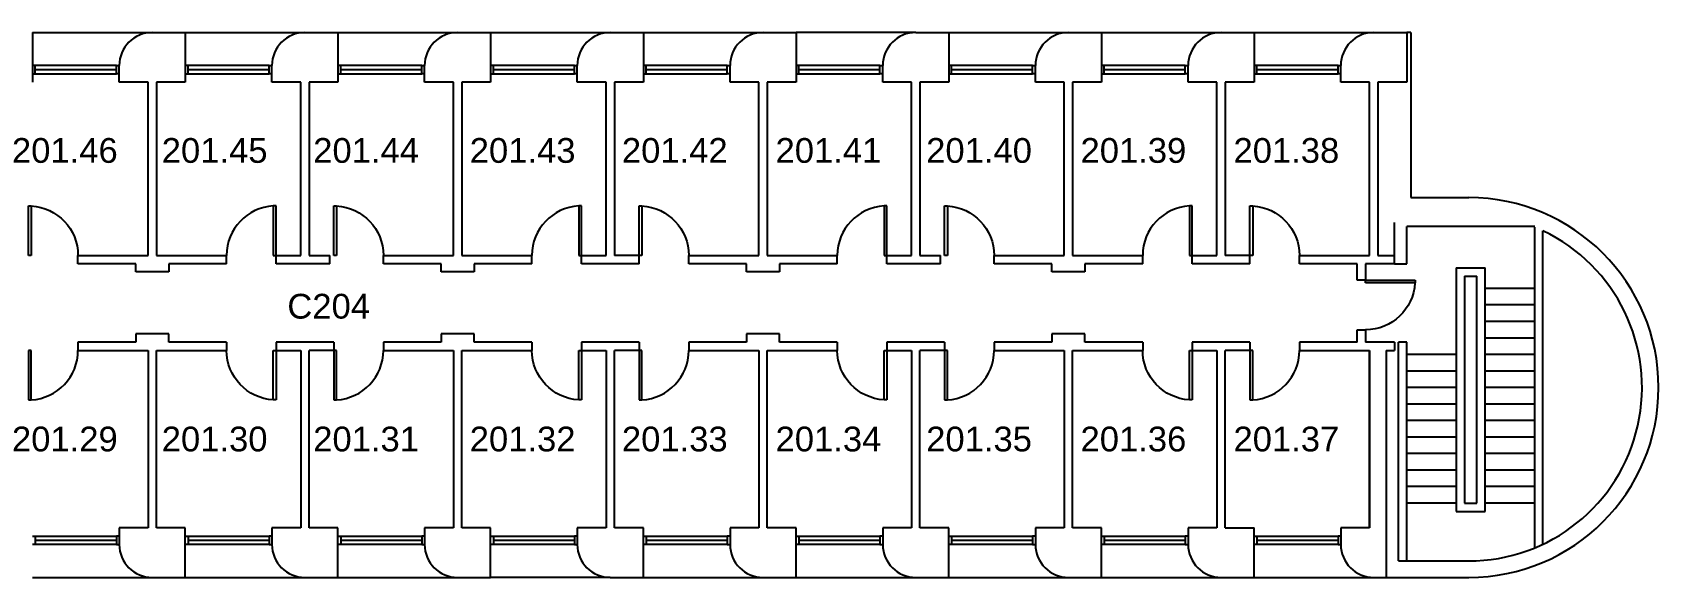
# Model space of a CAD drawing. Header units: inches. Extents: x -1726 to 1697, y -666 to 1878.
# Drawn here: x 515 to 1697, y -666 to -270 of the extents above; entities that cross this region are included whole.
import ezdxf

# ---------------------------------------------------------------- set-up
doc = ezdxf.new("R2010")
doc.units = ezdxf.units.IN
doc.header["$MEASUREMENT"] = 0
for name, color, linetype in [('A-DOOR', 4, 'CONTINUOUS'), ('A-FLOR-HRAL', 4, 'CONTINUOUS'), ('A-FLOR-STRS', 4, 'CONTINUOUS'), ('A-GLAZ', 3, 'CONTINUOUS'), ('A-PFLR-TEXT', 3, 'CONTINUOUS'), ('A-ROOF-OTLN', 6, 'CONTINUOUS'), ('A-WALL', 5, 'CONTINUOUS'), ('A-WALL-JAMB', 6, 'CONTINUOUS')]:
    doc.layers.add(name, color=color, linetype=linetype)
doc.styles.get("Standard").update_dxf_attribs({"font": 'arial.ttf'})

# ---------------------------------------------------------------- blocks, each defined once
blk = doc.blocks.new('A$C3DF82993')
at = {"layer": 'A-DOOR'}
for p, q in [((36, 36), (34, 36)), ((34, 36), (34, 0)), ((36, 0), (36, 36)), ((34, 0), (36, 0))]:
    blk.add_line(p, q, dxfattribs=at)
blk.add_arc((36, 0), 36, 93.1847, 180, dxfattribs=at)

msp = doc.modelspace()

# ---------------------------------------------------------------- linework, layer by layer
at = {"layer": 'A-FLOR-HRAL'}
for p, q in [((1550.4, -440.9), (1550.4, -617.9)), ((1550.4, -440.9), (1571.4, -440.9)), ((1556.4, -446.9), (1556.4, -611.9)), ((1556.4, -446.9), (1565.4, -446.9)), ((1565.4, -611.9), (1565.4, -446.9)), ((1571.4, -617.9), (1571.4, -440.9)), ((1508.4, -653.9), (1508.4, -494.9)), ((1514.4, -494.9), (1508.4, -494.9)), ((1514.4, -653.9), (1514.4, -494.9)), ((1556.4, -611.9), (1565.4, -611.9)), ((1550.4, -617.9), (1571.4, -617.9))]:
    msp.add_line(p, q, dxfattribs=at)
at = {"layer": 'A-FLOR-STRS'}
for p, q in [((1607.4, -455.9), (1571.4, -455.9)), ((1607.4, -467.9), (1571.4, -467.9)), ((1607.4, -479.9), (1571.4, -479.9)), ((1607.4, -491.9), (1571.4, -491.9)), ((1550.4, -503.9), (1514.4, -503.9)), ((1607.4, -503.9), (1571.4, -503.9)), ((1550.4, -515.9), (1514.4, -515.9)), ((1607.4, -515.9), (1571.4, -515.9)), ((1550.4, -527.9), (1514.4, -527.9)), ((1607.4, -527.9), (1571.4, -527.9)), ((1550.4, -539.9), (1514.4, -539.9)), ((1607.4, -539.9), (1571.4, -539.9)), ((1550.4, -551.9), (1514.4, -551.9)), ((1607.4, -551.9), (1571.4, -551.9)), ((1550.4, -563.9), (1514.4, -563.9)), ((1607.4, -563.9), (1571.4, -563.9)), ((1550.4, -575.9), (1514.4, -575.9)), ((1607.4, -575.9), (1571.4, -575.9)), ((1550.4, -587.9), (1514.4, -587.9)), ((1607.4, -587.9), (1571.4, -587.9)), ((1550.4, -599.9), (1514.4, -599.9)), ((1607.4, -599.9), (1571.4, -599.9)), ((1550.4, -611.9), (1514.4, -611.9)), ((1607.4, -611.9), (1571.4, -611.9))]:
    msp.add_line(p, q, dxfattribs=at)
at = {"layer": 'A-GLAZ'}
for p, q in [((576.4, -293.9), (517.4, -293.9)), ((687.4, -293.9), (628.4, -293.9)), ((798.4, -293.9), (739.4, -293.9)), ((909.4, -293.9), (850.4, -293.9)), ((1020.4, -293.9), (961.4, -293.9)), ((1131.4, -293.9), (1072.4, -293.9)), ((1242.4, -293.9), (1183.4, -293.9)), ((1353.4, -293.9), (1294.4, -293.9)), ((1464.4, -293.9), (1405.4, -293.9)), ((517.4, -296.9), (576.4, -296.9)), ((517.4, -299.9), (576.4, -299.9)), ((628.4, -296.9), (687.4, -296.9)), ((628.4, -299.9), (687.4, -299.9)), ((739.4, -296.9), (798.4, -296.9)), ((739.4, -299.9), (798.4, -299.9)), ((850.4, -296.9), (909.4, -296.9)), ((850.4, -299.9), (909.4, -299.9)), ((961.4, -296.9), (1020.4, -296.9)), ((961.4, -299.9), (1020.4, -299.9)), ((1072.4, -296.9), (1131.4, -296.9)), ((1072.4, -299.9), (1131.4, -299.9)), ((1183.4, -296.9), (1242.4, -296.9)), ((1183.4, -299.9), (1242.4, -299.9)), ((1294.4, -296.9), (1353.4, -296.9)), ((1294.4, -299.9), (1353.4, -299.9)), ((1405.4, -296.9), (1464.4, -296.9)), ((1405.4, -299.9), (1464.4, -299.9)), ((517.4, -635.9), (576.4, -635.9)), ((628.4, -635.9), (687.4, -635.9)), ((739.4, -635.9), (798.4, -635.9)), ((850.4, -635.9), (909.4, -635.9)), ((961.4, -635.9), (1020.4, -635.9)), ((1072.4, -635.9), (1131.4, -635.9)), ((1183.4, -635.9), (1242.4, -635.9)), ((1294.4, -635.9), (1353.4, -635.9)), ((1405.4, -635.9), (1464.4, -635.9)), ((517.4, -638.9), (576.4, -638.9)), ((576.4, -641.9), (517.4, -641.9)), ((628.4, -638.9), (687.4, -638.9)), ((687.4, -641.9), (628.4, -641.9)), ((739.4, -638.9), (798.4, -638.9)), ((798.4, -641.9), (739.4, -641.9)), ((850.4, -638.9), (909.4, -638.9)), ((909.4, -641.9), (850.4, -641.9)), ((961.4, -638.9), (1020.4, -638.9)), ((1020.4, -641.9), (961.4, -641.9)), ((1072.4, -638.9), (1131.4, -638.9)), ((1131.4, -641.9), (1072.4, -641.9)), ((1183.4, -638.9), (1242.4, -638.9)), ((1242.4, -641.9), (1183.4, -641.9)), ((1294.4, -638.9), (1353.4, -638.9)), ((1353.4, -641.9), (1294.4, -641.9)), ((1405.4, -638.9), (1464.4, -638.9)), ((1464.4, -641.9), (1405.4, -641.9))]:
    msp.add_line(p, q, dxfattribs=at)
at = {"layer": 'A-ROOF-OTLN'}
for p, q in [((515.4, -269.9), (602.4, -269.9)), ((626.4, -269.9), (713.4, -269.9)), ((737.4, -269.9), (824.4, -269.9)), ((848.4, -269.9), (935.4, -269.9)), ((959.4, -269.9), (1046.4, -269.9)), ((1157.4, -269.9), (1070.4, -269.9)), ((1181.4, -269.9), (1268.4, -269.9)), ((1292.4, -269.9), (1379.4, -269.9)), ((1403.4, -269.9), (1490.4, -269.9)), ((515.4, -665.9), (602.4, -665.9)), ((626.4, -665.9), (713.4, -665.9)), ((737.4, -665.9), (824.4, -665.9)), ((935.4, -665.9), (848.4, -665.9)), ((959.4, -665.9), (1046.4, -665.9)), ((1070.4, -665.9), (1157.4, -665.9)), ((1181.4, -665.9), (1268.4, -665.9)), ((1292.4, -665.9), (1379.4, -665.9)), ((1403.4, -665.9), (1490.4, -665.9))]:
    msp.add_line(p, q, dxfattribs=at)
at = {"layer": 'A-WALL'}
for p, q in [((515.4, -269.9), (515.4, -305.9)), ((602.4, -269.9), (626.4, -269.9)), ((626.4, -269.9), (626.4, -305.9)), ((713.4, -269.9), (737.4, -269.9)), ((737.4, -269.9), (737.4, -305.9)), ((824.4, -269.9), (848.4, -269.9)), ((848.4, -269.9), (848.4, -305.9)), ((935.4, -269.9), (959.4, -269.9)), ((959.4, -269.9), (959.4, -305.9)), ((1046.4, -269.9), (1070.4, -269.9)), ((1070.4, -269.9), (1070.4, -305.9)), ((1157.4, -269.9), (1181.4, -269.9)), ((1181.4, -269.9), (1181.4, -305.9)), ((1268.4, -269.9), (1292.4, -269.9)), ((1292.4, -269.9), (1292.4, -305.9)), ((1379.4, -269.9), (1403.4, -269.9)), ((1403.4, -269.9), (1403.4, -305.9)), ((1490.4, -269.9), (1514.4, -269.9)), ((1514.4, -269.9), (1514.4, -305.9)), ((1517.4, -269.9), (1514.4, -269.9)), ((1517.4, -269.9), (1517.4, -389.9)), ((578.4, -305.9), (578.4, -293.9)), ((689.4, -305.9), (689.4, -293.9)), ((800.4, -305.9), (800.4, -293.9)), ((911.4, -305.9), (911.4, -293.9)), ((1022.4, -305.9), (1022.4, -293.9)), ((1133.4, -305.9), (1133.4, -293.9)), ((1244.4, -305.9), (1244.4, -293.9)), ((1355.4, -305.9), (1355.4, -293.9)), ((1466.4, -305.9), (1466.4, -293.9)), ((599.4, -305.9), (578.4, -305.9)), ((599.4, -431.9), (599.4, -305.9)), ((626.4, -305.9), (605.4, -305.9)), ((605.4, -305.9), (605.4, -431.9)), ((710.4, -305.9), (689.4, -305.9)), ((710.4, -431.9), (710.4, -305.9)), ((716.4, -305.9), (716.4, -431.9)), ((737.4, -305.9), (716.4, -305.9)), ((821.4, -305.9), (800.4, -305.9)), ((821.4, -431.9), (821.4, -305.9)), ((827.4, -305.9), (827.4, -431.9)), ((848.4, -305.9), (827.4, -305.9)), ((932.4, -305.9), (911.4, -305.9)), ((932.4, -431.9), (932.4, -305.9)), ((938.4, -305.9), (938.4, -431.9)), ((959.4, -305.9), (938.4, -305.9)), ((1043.4, -305.9), (1022.4, -305.9)), ((1043.4, -431.9), (1043.4, -305.9)), ((1049.4, -305.9), (1049.4, -431.9)), ((1070.4, -305.9), (1049.4, -305.9)), ((1154.4, -305.9), (1133.4, -305.9)), ((1154.4, -431.9), (1154.4, -305.9)), ((1160.4, -305.9), (1160.4, -431.9)), ((1181.4, -305.9), (1160.4, -305.9)), ((1265.4, -305.9), (1244.4, -305.9)), ((1265.4, -431.9), (1265.4, -305.9)), ((1271.4, -305.9), (1271.4, -431.9)), ((1292.4, -305.9), (1271.4, -305.9)), ((1376.4, -305.9), (1355.4, -305.9)), ((1376.4, -431.9), (1376.4, -305.9)), ((1382.4, -305.9), (1382.4, -431.9)), ((1403.4, -305.9), (1382.4, -305.9)), ((1487.4, -305.9), (1466.4, -305.9)), ((1487.4, -431.9), (1487.4, -305.9)), ((1493.4, -305.9), (1493.4, -431.9)), ((1514.4, -305.9), (1493.4, -305.9)), ((1517.4, -389.9), (1559.4, -389.9)), ((1526.4, -389.9), (1559.4, -389.9)), ((1505.4, -437.9), (1505.4, -407.9)), ((1607.4, -410.9), (1514.4, -410.9)), ((1514.4, -437.9), (1514.4, -410.9)), ((1607.4, -644.4), (1607.4, -411.4)), ((1613.4, -641.8), (1613.4, -414.1)), ((548.4, -431.9), (599.4, -431.9)), ((548.4, -437.9), (548.4, -431.9)), ((605.4, -431.9), (656.4, -431.9)), ((656.4, -437.9), (656.4, -431.9)), ((692.4, -431.9), (710.4, -431.9)), ((692.4, -437.9), (692.4, -431.9)), ((716.4, -431.9), (731.4, -431.9)), ((731.4, -437.9), (731.4, -431.9)), ((770.4, -431.9), (821.4, -431.9)), ((770.4, -437.9), (770.4, -431.9)), ((827.4, -431.9), (878.4, -431.9)), ((878.4, -437.9), (878.4, -431.9)), ((914.4, -431.9), (932.4, -431.9)), ((914.4, -437.9), (914.4, -431.9)), ((956.4, -431.9), (938.4, -431.9)), ((956.4, -437.9), (956.4, -431.9)), ((992.4, -431.9), (1043.4, -431.9)), ((992.4, -437.9), (992.4, -431.9)), ((1049.4, -431.9), (1100.4, -431.9)), ((1100.4, -437.9), (1100.4, -431.9)), ((1136.4, -431.9), (1154.4, -431.9)), ((1136.4, -437.9), (1136.4, -431.9)), ((1160.4, -431.9), (1175.4, -431.9)), ((1175.4, -437.9), (1175.4, -431.9)), ((1214.4, -431.9), (1265.4, -431.9)), ((1214.4, -437.9), (1214.4, -431.9)), ((1271.4, -431.9), (1322.4, -431.9)), ((1322.4, -437.9), (1322.4, -431.9)), ((1358.4, -431.9), (1376.4, -431.9)), ((1358.4, -437.9), (1358.4, -431.9)), ((1400.4, -431.9), (1382.4, -431.9)), ((1400.4, -437.9), (1400.4, -431.9)), ((1436.4, -431.9), (1487.4, -431.9)), ((1436.4, -437.9), (1436.4, -431.9)), ((1493.4, -431.9), (1505.4, -431.9)), ((590.4, -437.9), (548.4, -437.9)), ((590.4, -443.9), (590.4, -437.9)), ((614.4, -443.9), (590.4, -443.9)), ((656.4, -437.9), (614.4, -437.9)), ((614.4, -437.9), (614.4, -443.9)), ((731.4, -437.9), (692.4, -437.9)), ((812.4, -437.9), (770.4, -437.9)), ((812.4, -443.9), (812.4, -437.9)), ((836.4, -443.9), (812.4, -443.9)), ((878.4, -437.9), (836.4, -437.9)), ((836.4, -437.9), (836.4, -443.9)), ((956.4, -437.9), (914.4, -437.9)), ((1034.4, -437.9), (992.4, -437.9)), ((1034.4, -443.9), (1034.4, -437.9)), ((1058.4, -443.9), (1034.4, -443.9)), ((1100.4, -437.9), (1058.4, -437.9)), ((1058.4, -437.9), (1058.4, -443.9)), ((1175.4, -437.9), (1136.4, -437.9)), ((1256.4, -437.9), (1214.4, -437.9)), ((1256.4, -443.9), (1256.4, -437.9)), ((1280.4, -443.9), (1256.4, -443.9)), ((1280.4, -437.9), (1280.4, -443.9)), ((1322.4, -437.9), (1280.4, -437.9)), ((1400.4, -437.9), (1358.4, -437.9)), ((1478.4, -437.9), (1436.4, -437.9)), ((1478.4, -449.9), (1478.4, -437.9)), ((1484.4, -437.9), (1484.4, -449.9)), ((1505.4, -437.9), (1484.4, -437.9)), ((1505.4, -437.9), (1514.4, -437.9)), ((1484.4, -449.9), (1478.4, -449.9)), ((590.4, -494.9), (548.4, -494.9)), ((548.4, -494.9), (548.4, -500.9)), ((614.4, -488.9), (590.4, -488.9)), ((590.4, -488.9), (590.4, -494.9)), ((614.4, -494.9), (614.4, -488.9)), ((656.4, -494.9), (614.4, -494.9)), ((656.4, -494.9), (656.4, -500.9)), ((734.4, -494.9), (692.4, -494.9)), ((692.4, -494.9), (692.4, -500.9)), ((734.4, -494.9), (734.4, -500.9)), ((812.4, -494.9), (770.4, -494.9)), ((770.4, -494.9), (770.4, -500.9)), ((836.4, -488.9), (812.4, -488.9)), ((812.4, -488.9), (812.4, -494.9)), ((836.4, -494.9), (836.4, -488.9)), ((878.4, -494.9), (836.4, -494.9)), ((878.4, -494.9), (878.4, -500.9)), ((956.4, -494.9), (914.4, -494.9)), ((914.4, -494.9), (914.4, -500.9)), ((956.4, -494.9), (956.4, -500.9)), ((1034.4, -494.9), (992.4, -494.9)), ((992.4, -494.9), (992.4, -500.9)), ((1058.4, -488.9), (1034.4, -488.9)), ((1034.4, -488.9), (1034.4, -494.9)), ((1058.4, -494.9), (1058.4, -488.9)), ((1100.4, -494.9), (1058.4, -494.9)), ((1100.4, -494.9), (1100.4, -500.9)), ((1178.4, -494.9), (1136.4, -494.9)), ((1136.4, -494.9), (1136.4, -500.9)), ((1178.4, -494.9), (1178.4, -500.9)), ((1256.4, -494.9), (1214.4, -494.9)), ((1214.4, -494.9), (1214.4, -500.9)), ((1280.4, -488.9), (1256.4, -488.9)), ((1256.4, -488.9), (1256.4, -494.9)), ((1280.4, -494.9), (1280.4, -488.9)), ((1322.4, -494.9), (1280.4, -494.9)), ((1322.4, -494.9), (1322.4, -500.9)), ((1400.4, -494.9), (1358.4, -494.9)), ((1358.4, -494.9), (1358.4, -500.9)), ((1400.4, -494.9), (1400.4, -500.9)), ((1478.4, -494.9), (1436.4, -494.9)), ((1436.4, -494.9), (1436.4, -500.9)), ((1478.4, -494.9), (1478.4, -485.9)), ((1478.4, -485.9), (1484.4, -485.9)), ((1484.4, -485.9), (1484.4, -494.9)), ((1505.4, -494.9), (1484.4, -494.9)), ((1505.4, -494.9), (1505.4, -500.9)), ((548.4, -500.9), (599.4, -500.9)), ((599.4, -500.9), (599.4, -629.9)), ((605.4, -629.9), (605.4, -500.9)), ((605.4, -500.9), (656.4, -500.9)), ((692.4, -500.9), (710.4, -500.9)), ((710.4, -500.9), (710.4, -629.9)), ((716.4, -629.9), (716.4, -500.9)), ((734.4, -500.9), (716.4, -500.9)), ((770.4, -500.9), (821.4, -500.9)), ((821.4, -500.9), (821.4, -629.9)), ((827.4, -629.9), (827.4, -500.9)), ((827.4, -500.9), (878.4, -500.9)), ((914.4, -500.9), (932.4, -500.9)), ((932.4, -500.9), (932.4, -629.9)), ((938.4, -629.9), (938.4, -500.9)), ((956.4, -500.9), (938.4, -500.9)), ((992.4, -500.9), (1043.4, -500.9)), ((1043.4, -500.9), (1043.4, -629.9)), ((1049.4, -629.9), (1049.4, -500.9)), ((1049.4, -500.9), (1100.4, -500.9)), ((1136.4, -500.9), (1154.4, -500.9)), ((1154.4, -500.9), (1154.4, -629.9)), ((1160.4, -629.9), (1160.4, -500.9)), ((1178.4, -500.9), (1160.4, -500.9)), ((1214.4, -500.9), (1265.4, -500.9)), ((1265.4, -500.9), (1265.4, -629.9)), ((1271.4, -629.9), (1271.4, -500.9)), ((1271.4, -500.9), (1322.4, -500.9)), ((1358.4, -500.9), (1376.4, -500.9)), ((1376.4, -500.9), (1376.4, -629.9)), ((1382.4, -629.9), (1382.4, -500.9)), ((1400.4, -500.9), (1382.4, -500.9)), ((1436.4, -500.9), (1487.4, -500.9)), ((1487.4, -629.9), (1487.4, -500.9)), ((1487.4, -500.9), (1487.4, -629.9)), ((1499.4, -500.9), (1499.4, -665.9)), ((1499.4, -500.9), (1505.4, -500.9)), ((599.4, -629.9), (578.4, -629.9)), ((578.4, -629.9), (578.4, -641.9)), ((626.4, -629.9), (605.4, -629.9)), ((626.4, -665.9), (626.4, -629.9)), ((710.4, -629.9), (689.4, -629.9)), ((689.4, -629.9), (689.4, -641.9)), ((737.4, -629.9), (716.4, -629.9)), ((737.4, -665.9), (737.4, -629.9)), ((821.4, -629.9), (800.4, -629.9)), ((800.4, -629.9), (800.4, -641.9)), ((848.4, -629.9), (827.4, -629.9)), ((848.4, -665.9), (848.4, -629.9)), ((932.4, -629.9), (911.4, -629.9)), ((911.4, -629.9), (911.4, -641.9)), ((959.4, -629.9), (938.4, -629.9)), ((959.4, -665.9), (959.4, -629.9)), ((1043.4, -629.9), (1022.4, -629.9)), ((1022.4, -629.9), (1022.4, -641.9)), ((1070.4, -629.9), (1049.4, -629.9)), ((1070.4, -665.9), (1070.4, -629.9)), ((1154.4, -629.9), (1133.4, -629.9)), ((1133.4, -629.9), (1133.4, -641.9)), ((1181.4, -629.9), (1160.4, -629.9)), ((1181.4, -665.9), (1181.4, -629.9)), ((1265.4, -629.9), (1244.4, -629.9)), ((1244.4, -629.9), (1244.4, -641.9)), ((1292.4, -629.9), (1271.4, -629.9)), ((1292.4, -665.9), (1292.4, -629.9)), ((1376.4, -629.9), (1355.4, -629.9)), ((1355.4, -629.9), (1355.4, -641.9)), ((1382.4, -629.9), (1403.4, -629.9)), ((1403.4, -665.9), (1403.4, -629.9)), ((1487.4, -629.9), (1466.4, -629.9)), ((1466.4, -629.9), (1466.4, -641.9)), ((1508.4, -653.9), (1559.4, -653.9)), ((602.4, -665.9), (626.4, -665.9)), ((713.4, -665.9), (737.4, -665.9)), ((824.4, -665.9), (848.4, -665.9)), ((935.4, -665.9), (959.4, -665.9)), ((1046.4, -665.9), (1070.4, -665.9)), ((1157.4, -665.9), (1181.4, -665.9)), ((1268.4, -665.9), (1292.4, -665.9)), ((1379.4, -665.9), (1403.4, -665.9)), ((1490.4, -665.9), (1499.4, -665.9)), ((1499.4, -665.9), (1559.4, -665.9))]:
    msp.add_line(p, q, dxfattribs=at)
for centre, radius, start, end in [((602.4, -293.9), 24, 90, 180), ((713.4, -293.9), 24, 90, 180), ((824.4, -293.9), 24, 90, 180), ((935.4, -293.9), 24, 90, 180), ((1046.4, -293.9), 24, 90, 180), ((1157.4, -293.9), 24, 90, 180), ((1268.4, -293.9), 24, 90, 180), ((1379.4, -293.9), 24, 90, 180), ((1490.4, -293.9), 24, 90, 180), ((1559.4, -527.9), 138, 270, 90), ((1559.4, -527.9), 126, 270, 64.6231), ((602.4, -641.9), 24, 180, 270), ((713.4, -641.9), 24, 180, 270), ((824.4, -641.9), 24, 180, 270), ((935.4, -641.9), 24, 180, 270), ((1046.4, -641.9), 24, 180, 270), ((1157.4, -641.9), 24, 180, 270), ((1268.4, -641.9), 24, 180, 270), ((1379.4, -641.9), 24, 180, 270), ((1490.4, -641.9), 24, 180, 270)]:
    msp.add_arc(centre, radius, start, end, dxfattribs=at)
at = {"layer": 'A-WALL-JAMB'}
for p, q in [((517.4, -293.9), (515.4, -293.9)), ((517.4, -299.9), (517.4, -293.9)), ((576.4, -299.9), (576.4, -293.9)), ((576.4, -293.9), (578.4, -293.9)), ((628.4, -293.9), (626.4, -293.9)), ((628.4, -299.9), (628.4, -293.9)), ((687.4, -299.9), (687.4, -293.9)), ((687.4, -293.9), (689.4, -293.9)), ((739.4, -293.9), (737.4, -293.9)), ((739.4, -299.9), (739.4, -293.9)), ((798.4, -299.9), (798.4, -293.9)), ((798.4, -293.9), (800.4, -293.9)), ((850.4, -293.9), (848.4, -293.9)), ((850.4, -299.9), (850.4, -293.9)), ((909.4, -299.9), (909.4, -293.9)), ((909.4, -293.9), (911.4, -293.9)), ((961.4, -293.9), (959.4, -293.9)), ((961.4, -299.9), (961.4, -293.9)), ((1020.4, -299.9), (1020.4, -293.9)), ((1020.4, -293.9), (1022.4, -293.9)), ((1072.4, -293.9), (1070.4, -293.9)), ((1072.4, -299.9), (1072.4, -293.9)), ((1131.4, -299.9), (1131.4, -293.9)), ((1131.4, -293.9), (1133.4, -293.9)), ((1183.4, -293.9), (1181.4, -293.9)), ((1183.4, -299.9), (1183.4, -293.9)), ((1242.4, -299.9), (1242.4, -293.9)), ((1242.4, -293.9), (1244.4, -293.9)), ((1294.4, -293.9), (1292.4, -293.9)), ((1294.4, -299.9), (1294.4, -293.9)), ((1353.4, -299.9), (1353.4, -293.9)), ((1353.4, -293.9), (1355.4, -293.9)), ((1405.4, -293.9), (1403.4, -293.9)), ((1405.4, -299.9), (1405.4, -293.9)), ((1464.4, -299.9), (1464.4, -293.9)), ((1464.4, -293.9), (1466.4, -293.9)), ((515.4, -299.9), (517.4, -299.9)), ((578.4, -299.9), (576.4, -299.9)), ((626.4, -299.9), (628.4, -299.9)), ((689.4, -299.9), (687.4, -299.9)), ((737.4, -299.9), (739.4, -299.9)), ((800.4, -299.9), (798.4, -299.9)), ((848.4, -299.9), (850.4, -299.9)), ((911.4, -299.9), (909.4, -299.9)), ((959.4, -299.9), (961.4, -299.9)), ((1022.4, -299.9), (1020.4, -299.9)), ((1070.4, -299.9), (1072.4, -299.9)), ((1133.4, -299.9), (1131.4, -299.9)), ((1181.4, -299.9), (1183.4, -299.9)), ((1244.4, -299.9), (1242.4, -299.9)), ((1292.4, -299.9), (1294.4, -299.9)), ((1355.4, -299.9), (1353.4, -299.9)), ((1403.4, -299.9), (1405.4, -299.9)), ((1466.4, -299.9), (1464.4, -299.9)), ((515.4, -635.9), (517.4, -635.9)), ((517.4, -635.9), (517.4, -641.9)), ((578.4, -635.9), (576.4, -635.9)), ((576.4, -635.9), (576.4, -641.9)), ((626.4, -635.9), (628.4, -635.9)), ((628.4, -635.9), (628.4, -641.9)), ((689.4, -635.9), (687.4, -635.9)), ((687.4, -635.9), (687.4, -641.9)), ((737.4, -635.9), (739.4, -635.9)), ((739.4, -635.9), (739.4, -641.9)), ((800.4, -635.9), (798.4, -635.9)), ((798.4, -635.9), (798.4, -641.9)), ((848.4, -635.9), (850.4, -635.9)), ((850.4, -635.9), (850.4, -641.9)), ((911.4, -635.9), (909.4, -635.9)), ((909.4, -635.9), (909.4, -641.9)), ((959.4, -635.9), (961.4, -635.9)), ((961.4, -635.9), (961.4, -641.9)), ((1022.4, -635.9), (1020.4, -635.9)), ((1020.4, -635.9), (1020.4, -641.9)), ((1070.4, -635.9), (1072.4, -635.9)), ((1072.4, -635.9), (1072.4, -641.9)), ((1133.4, -635.9), (1131.4, -635.9)), ((1131.4, -635.9), (1131.4, -641.9)), ((1181.4, -635.9), (1183.4, -635.9)), ((1183.4, -635.9), (1183.4, -641.9)), ((1244.4, -635.9), (1242.4, -635.9)), ((1242.4, -635.9), (1242.4, -641.9)), ((1292.4, -635.9), (1294.4, -635.9)), ((1294.4, -635.9), (1294.4, -641.9)), ((1355.4, -635.9), (1353.4, -635.9)), ((1353.4, -635.9), (1353.4, -641.9)), ((1403.4, -635.9), (1405.4, -635.9)), ((1405.4, -635.9), (1405.4, -641.9)), ((1466.4, -635.9), (1464.4, -635.9)), ((1464.4, -635.9), (1464.4, -641.9)), ((517.4, -641.9), (515.4, -641.9)), ((576.4, -641.9), (578.4, -641.9)), ((628.4, -641.9), (626.4, -641.9)), ((687.4, -641.9), (689.4, -641.9)), ((739.4, -641.9), (737.4, -641.9)), ((798.4, -641.9), (800.4, -641.9)), ((850.4, -641.9), (848.4, -641.9)), ((909.4, -641.9), (911.4, -641.9)), ((961.4, -641.9), (959.4, -641.9)), ((1020.4, -641.9), (1022.4, -641.9)), ((1072.4, -641.9), (1070.4, -641.9)), ((1131.4, -641.9), (1133.4, -641.9)), ((1183.4, -641.9), (1181.4, -641.9)), ((1242.4, -641.9), (1244.4, -641.9)), ((1294.4, -641.9), (1292.4, -641.9)), ((1353.4, -641.9), (1355.4, -641.9)), ((1405.4, -641.9), (1403.4, -641.9)), ((1464.4, -641.9), (1466.4, -641.9))]:
    msp.add_line(p, q, dxfattribs=at)

# ---------------------------------------------------------------- block references
at = {"layer": 'A-WALL', "xscale": -1}
for p, rotation in [((548.4, -431.9), 0.01585079345570506), ((770.4, -431.9), 0.01585079345570506), ((992.4, -431.9), 0.01585079345570506), ((1214.4, -431.9), 0.01585079345570506), ((1436.4, -431.9), 0.01585079345570506), ((1484.4, -485.9), 270.0158562829797), ((656.4, -500.9), 180.0158507934557), ((878.4, -500.9), 180.0158507934557), ((1100.4, -500.9), 180.0158507934557), ((1322.4, -500.9), 180.0158507934557)]:
    msp.add_blockref('A$C3DF82993', p, dxfattribs=dict(at, rotation=rotation))
at = {"layer": 'A-WALL'}
for p, rotation in [((656.4, -431.9), 359.9841492065443), ((878.4, -431.9), 359.9841492065443), ((1100.4, -431.9), 359.9841492065443), ((1322.4, -431.9), 359.9841492065443), ((548.4, -500.9), 179.9841492065443), ((770.4, -500.9), 179.9841492065443), ((992.4, -500.9), 179.9841492065443), ((1214.4, -500.9), 179.9841492065443), ((1436.4, -500.9), 179.9841492065443)]:
    msp.add_blockref('A$C3DF82993', p, dxfattribs=dict(at, rotation=rotation))

# ---------------------------------------------------------------- texts
at = {"layer": 'A-PFLR-TEXT'}
for s, p in [('201.46', (500.4, -364.6)), ('201.45', (609.3, -364.6)), ('201.44', (719.4, -364.6)), ('201.43', (833.2, -364.6)), ('201.42', (943.8, -364.6)), ('201.41', (1055.5, -364.6)), ('201.40', (1165, -364.6)), ('201.39', (1277.2, -364.6)), ('201.38', (1388.4, -364.6)), ('C204', (700.6, -477.8)), ('201.29', (500.4, -574.3)), ('201.30', (609.3, -574.3)), ('201.31', (719.4, -574.3)), ('201.32', (833.2, -574.3)), ('201.33', (943.8, -574.3)), ('201.34', (1055.5, -574.3)), ('201.35', (1165, -574.3)), ('201.36', (1277.2, -574.3)), ('201.37', (1388.4, -574.3))]:
    msp.add_text(s, height=18, dxfattribs=at).set_placement(p)

doc.saveas('drawing.dxf')
